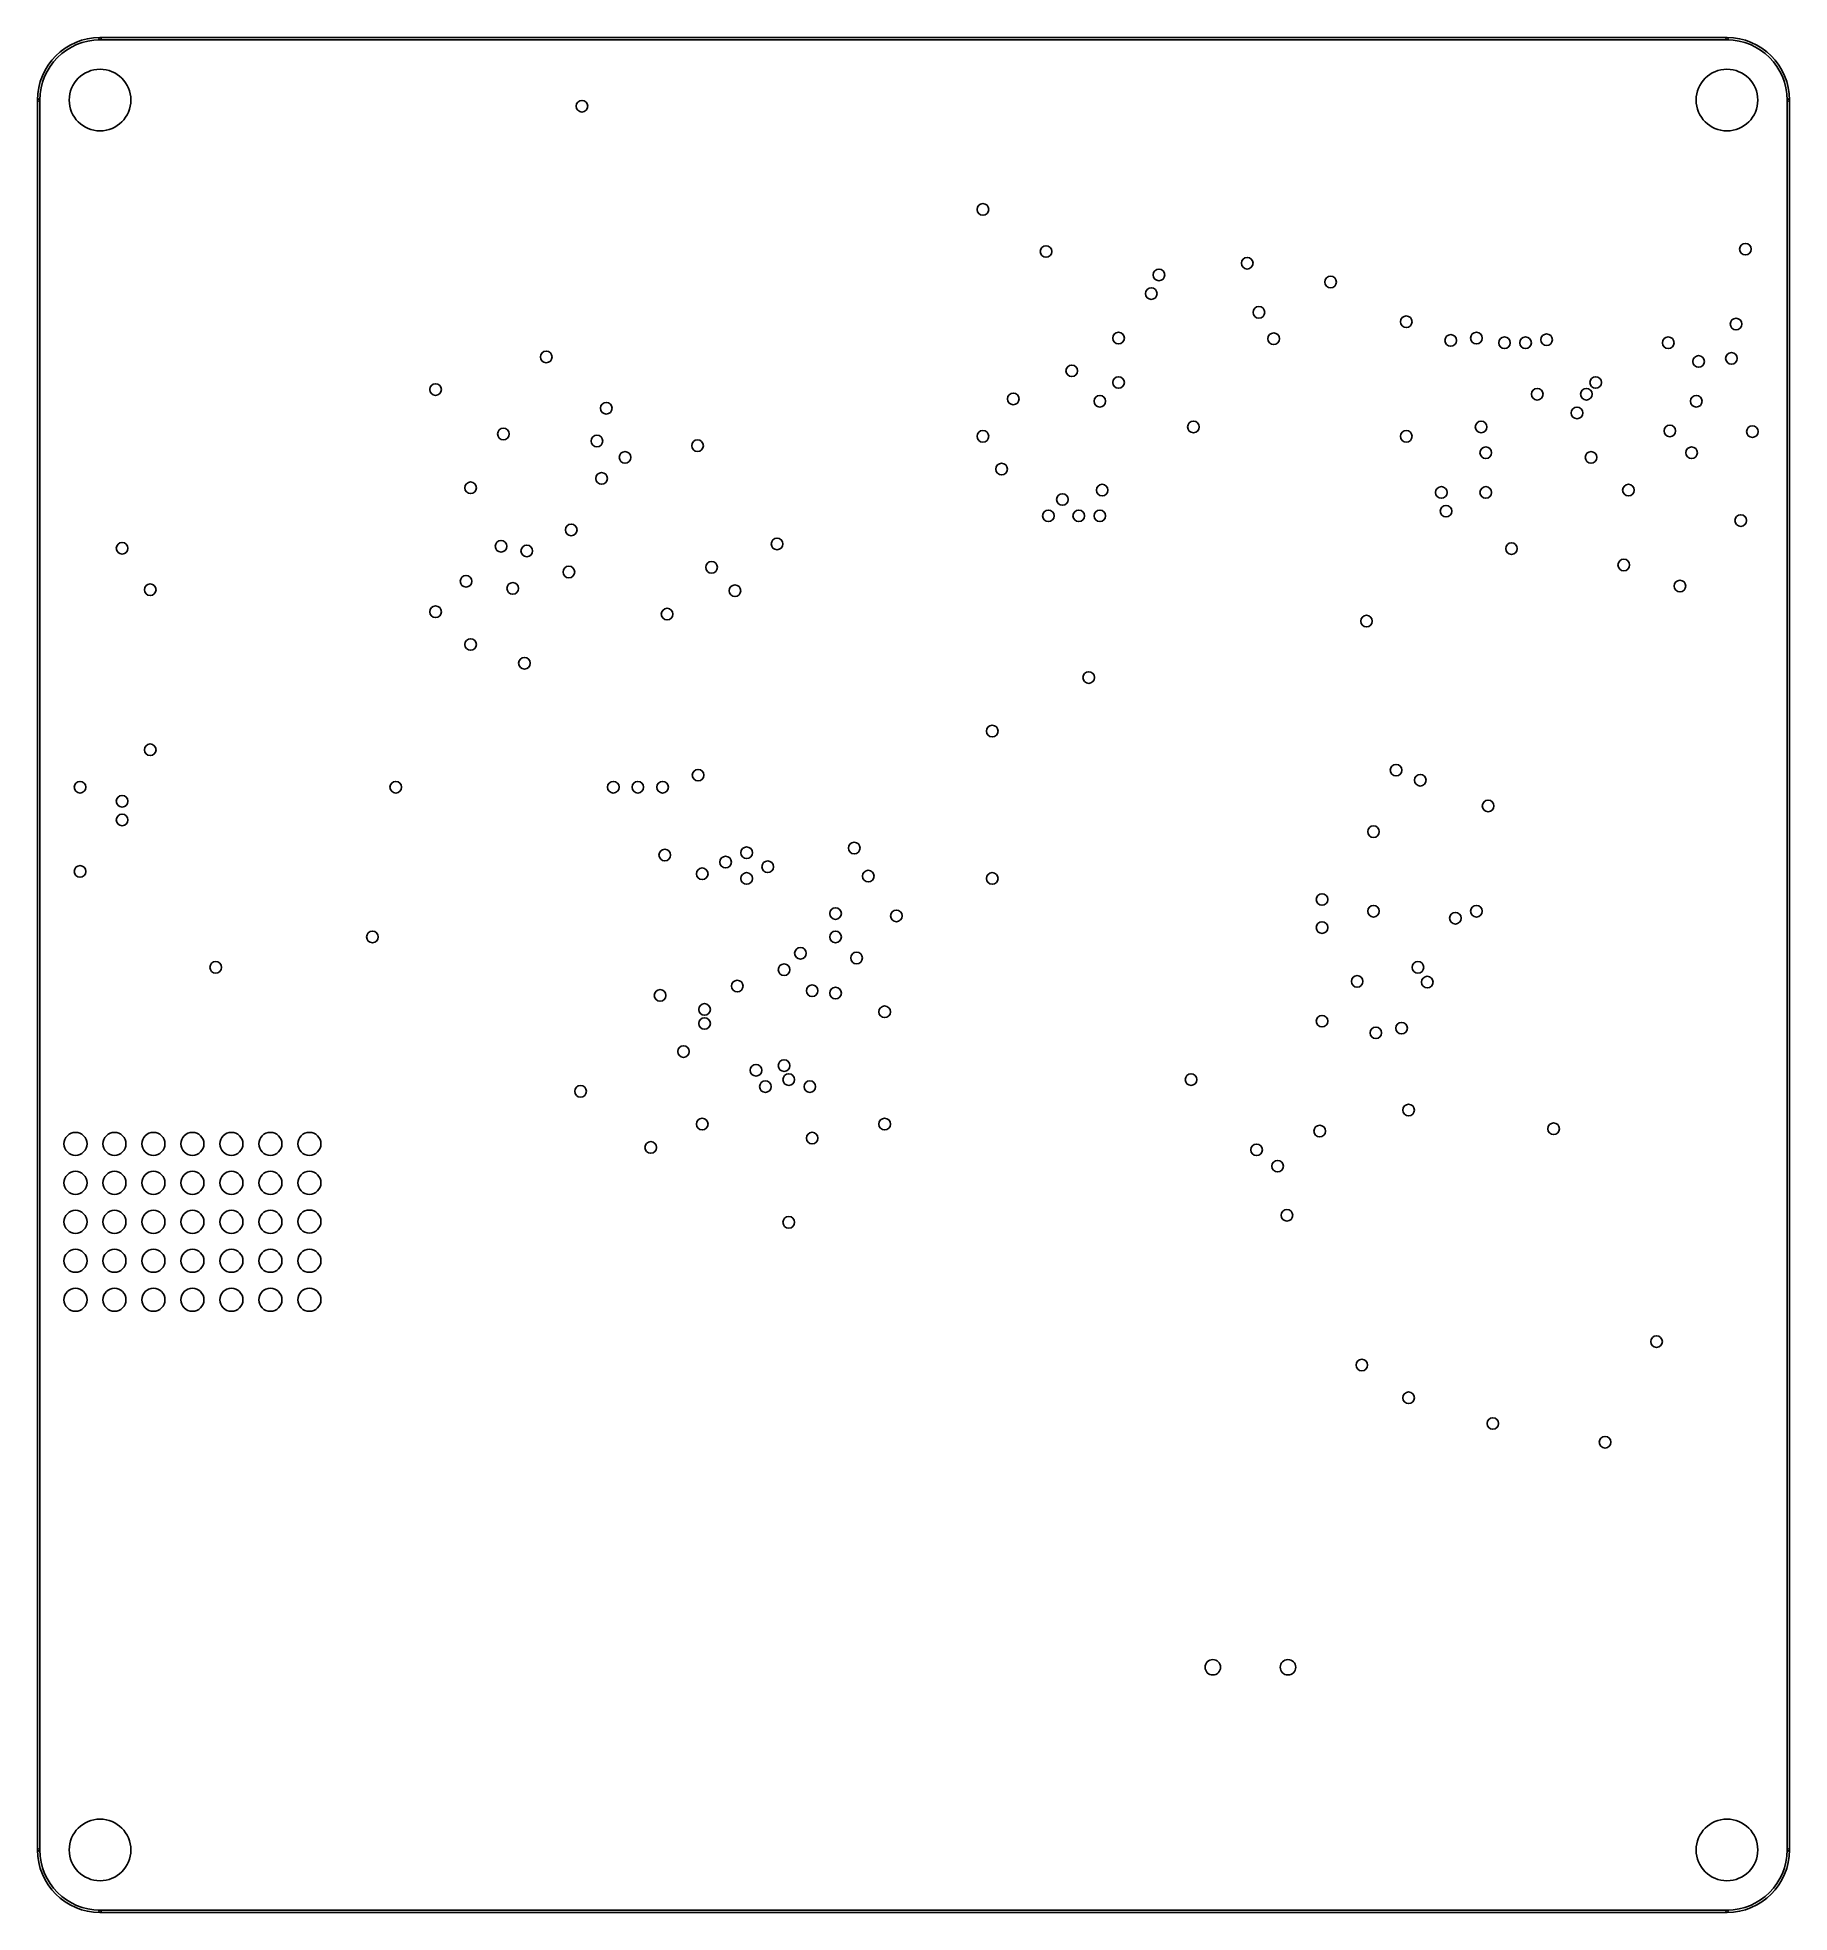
# Model space of a CAD drawing. Extents: x -3 to 111, y -33 to 89.
import ezdxf

# ---------------------------------------------------------------- set-up
doc = ezdxf.new("R2010")
doc.units = 0
doc.layers.add('18', color=110, linetype='CONTINUOUS')
doc.layers.add('20', color=31, linetype='CONTINUOUS')

# ---------------------------------------------------------------- blocks, each defined once
blk = doc.blocks.new('ROUNDV')
blk.add_circle((0, 0), 0.5)

msp = doc.modelspace()

# ---------------------------------------------------------------- linework, layer by layer
at = {"layer": '20'}
for points in [[(1, 88.9238, 1), (1, 89.0762, 0.4142), (-3.0762, 85, 1), (-2.9238, 85, -0.4142)], [(1, 88.9238), (107, 88.9238, 1), (107, 89.0762), (1, 89.0762, 1)], [(110.9238, 85, 1), (111.0762, 85, 0.4142), (107, 89.0762, 1), (107, 88.9238, -0.4142)], [(-2.9238, -29), (-2.9238, 85, 1), (-3.0762, 85), (-3.0762, -29, 1)], [(110.9238, 85), (110.9238, -29, 1), (111.0762, -29), (111.0762, 85, 1)], [(-2.9238, -29, 1), (-3.0762, -29, 0.4142), (1, -33.0762, 1), (1, -32.9238, -0.4142)], [(107, -32.9238, 1), (107, -33.0762, 0.4142), (111.0762, -29, 1), (110.9238, -29, -0.4142)], [(107, -32.9238), (1, -32.9238, 1), (1, -33.0762), (107, -33.0762, 1)]]:
    msp.add_lwpolyline(points, format="xyb", close=True, dxfattribs=at)

# ---------------------------------------------------------------- block references
at = {"layer": '18'}
for p, xscale, yscale in [((1, 85), 4.016, 4.016), ((1, 85), 4.016, 4.016), ((107, 85), 4.016, 4.016), ((107, 85), 4.016, 4.016), ((32.4, 84.6), 0.7564, 0.7564), ((32.4, 84.6), 0.7564, 0.7564), ((58.5216, 77.8764), 0.7564, 0.7564), ((58.5216, 77.8764), 0.7564, 0.7564), ((62.6364, 75.1332), 0.7564, 0.7564), ((62.6364, 75.1332), 0.7564, 0.7564), ((75.7428, 74.3712), 0.7564, 0.7564), ((75.7428, 74.3712), 0.7564, 0.7564), ((108.204, 75.2856), 0.7564, 0.7564), ((108.204, 75.2856), 0.7564, 0.7564), ((69.9944, 73.6092), 0.7564, 0.7564), ((69.9944, 73.6092), 0.7564, 0.7564), ((81.1768, 73.1472), 0.7564, 0.7564), ((81.1768, 73.1472), 0.7564, 0.7564), ((69.4944, 72.39), 0.7564, 0.7564), ((69.4944, 72.39), 0.7564, 0.7564), ((76.5048, 71.1708), 0.7564, 0.7564), ((76.5048, 71.1708), 0.7564, 0.7564), ((86.106, 70.5612), 0.7564, 0.7564), ((86.106, 70.5612), 0.7564, 0.7564), ((67.3608, 69.4944), 0.7564, 0.7564), ((67.3608, 69.4944), 0.7564, 0.7564), ((77.4668, 69.4516), 0.7564, 0.7564), ((77.4668, 69.4516), 0.7564, 0.7564), ((89.0016, 69.342), 0.7564, 0.7564), ((89.0016, 69.342), 0.7564, 0.7564), ((90.678, 69.4944), 0.7564, 0.7564), ((90.678, 69.4944), 0.7564, 0.7564), ((95.25, 69.3896), 0.7564, 0.7564), ((95.25, 69.3896), 0.7564, 0.7564), ((107.5944, 70.4088), 0.7564, 0.7564), ((107.5944, 70.4088), 0.7564, 0.7564), ((30.0704, 68.2656), 0.7564, 0.7564), ((30.0704, 68.2656), 0.7564, 0.7564), ((92.5068, 69.1896), 0.7564, 0.7564), ((92.5068, 69.1896), 0.7564, 0.7564), ((93.8784, 69.1896), 0.7564, 0.7564), ((93.8784, 69.1896), 0.7564, 0.7564), ((103.1748, 69.1896), 0.7564, 0.7564), ((103.1748, 69.1896), 0.7564, 0.7564), ((107.2944, 68.1704), 0.7564, 0.7564), ((107.2944, 68.1704), 0.7564, 0.7564), ((64.3128, 67.3608), 0.7564, 0.7564), ((64.3128, 67.3608), 0.7564, 0.7564), ((105.156, 67.9704), 0.7564, 0.7564), ((105.156, 67.9704), 0.7564, 0.7564), ((22.86, 66.1416), 0.7564, 0.7564), ((22.86, 66.1416), 0.7564, 0.7564), ((67.3608, 66.5988), 0.7564, 0.7564), ((67.3608, 66.5988), 0.7564, 0.7564), ((94.6404, 65.8368), 0.7564, 0.7564), ((94.6404, 65.8368), 0.7564, 0.7564), ((97.8408, 65.8368), 0.7564, 0.7564), ((97.8408, 65.8368), 0.7564, 0.7564), ((98.4504, 66.5988), 0.7564, 0.7564), ((98.4504, 66.5988), 0.7564, 0.7564), ((33.9852, 64.9224), 0.7564, 0.7564), ((33.9852, 64.9224), 0.7564, 0.7564), ((60.5028, 65.532), 0.7564, 0.7564), ((60.5028, 65.532), 0.7564, 0.7564), ((66.1416, 65.3796), 0.7564, 0.7564), ((66.1416, 65.3796), 0.7564, 0.7564), ((97.2312, 64.6176), 0.7564, 0.7564), ((97.2312, 64.6176), 0.7564, 0.7564), ((105.0036, 65.3796), 0.7564, 0.7564), ((105.0036, 65.3796), 0.7564, 0.7564), ((27.2796, 63.246), 0.7564, 0.7564), ((27.2796, 63.246), 0.7564, 0.7564), ((72.2376, 63.7032), 0.7564, 0.7564), ((72.2376, 63.7032), 0.7564, 0.7564), ((90.9828, 63.7032), 0.7564, 0.7564), ((90.9828, 63.7032), 0.7564, 0.7564), ((103.2796, 63.446), 0.7564, 0.7564), ((103.2796, 63.446), 0.7564, 0.7564), ((108.6564, 63.3984), 0.7564, 0.7564), ((108.6564, 63.3984), 0.7564, 0.7564), ((33.3756, 62.7888), 0.7564, 0.7564), ((33.3756, 62.7888), 0.7564, 0.7564), ((39.9288, 62.484), 0.7564, 0.7564), ((39.9288, 62.484), 0.7564, 0.7564), ((58.5216, 63.0936), 0.7564, 0.7564), ((58.5216, 63.0936), 0.7564, 0.7564), ((86.106, 63.0936), 0.7564, 0.7564), ((86.106, 63.0936), 0.7564, 0.7564), ((91.2876, 62.0268), 0.7564, 0.7564), ((91.2876, 62.0268), 0.7564, 0.7564), ((104.6988, 62.0268), 0.7564, 0.7564), ((104.6988, 62.0268), 0.7564, 0.7564), ((35.2044, 61.722), 0.7564, 0.7564), ((35.2044, 61.722), 0.7564, 0.7564), ((59.7408, 60.96), 0.7564, 0.7564), ((59.7408, 60.96), 0.7564, 0.7564), ((98.1456, 61.722), 0.7564, 0.7564), ((98.1456, 61.722), 0.7564, 0.7564), ((25.146, 59.7408), 0.7564, 0.7564), ((25.146, 59.7408), 0.7564, 0.7564), ((33.6804, 60.3504), 0.7564, 0.7564), ((33.6804, 60.3504), 0.7564, 0.7564), ((66.294, 59.5884), 0.7564, 0.7564), ((66.294, 59.5884), 0.7564, 0.7564), ((100.584, 59.5884), 0.7564, 0.7564), ((100.584, 59.5884), 0.7564, 0.7564), ((63.7032, 58.9788), 0.7564, 0.7564), ((63.7032, 58.9788), 0.7564, 0.7564), ((88.392, 59.436), 0.7564, 0.7564), ((88.392, 59.436), 0.7564, 0.7564), ((91.2876, 59.436), 0.7564, 0.7564), ((91.2876, 59.436), 0.7564, 0.7564), ((62.7888, 57.912), 0.7564, 0.7564), ((62.7888, 57.912), 0.7564, 0.7564), ((64.77, 57.912), 0.7564, 0.7564), ((64.77, 57.912), 0.7564, 0.7564), ((66.1416, 57.912), 0.7564, 0.7564), ((66.1416, 57.912), 0.7564, 0.7564), ((88.6968, 58.2168), 0.7564, 0.7564), ((88.6968, 58.2168), 0.7564, 0.7564), ((107.8992, 57.6072), 0.7564, 0.7564), ((107.8992, 57.6072), 0.7564, 0.7564), ((27.1272, 55.9308), 0.7564, 0.7564), ((27.1272, 55.9308), 0.7564, 0.7564), ((31.6992, 56.9976), 0.7564, 0.7564), ((31.6992, 56.9976), 0.7564, 0.7564), ((45.1104, 56.0832), 0.7564, 0.7564), ((45.1104, 56.0832), 0.7564, 0.7564), ((2.4384, 55.8), 0.7564, 0.7564), ((2.4384, 55.8), 0.7564, 0.7564), ((28.8036, 55.626), 0.7564, 0.7564), ((28.8036, 55.626), 0.7564, 0.7564), ((92.964, 55.7784), 0.7564, 0.7564), ((92.964, 55.7784), 0.7564, 0.7564), ((100.2792, 54.7116), 0.7564, 0.7564), ((100.2792, 54.7116), 0.7564, 0.7564), ((24.846, 53.6496), 0.7564, 0.7564), ((24.846, 53.6496), 0.7564, 0.7564), ((31.5468, 54.2544), 0.7564, 0.7564), ((31.5468, 54.2544), 0.7564, 0.7564), ((40.8432, 54.5592), 0.7564, 0.7564), ((40.8432, 54.5592), 0.7564, 0.7564), ((4.2672, 53.1), 0.7564, 0.7564), ((4.2672, 53.1), 0.7564, 0.7564), ((27.8892, 53.1876), 0.7564, 0.7564), ((27.8892, 53.1876), 0.7564, 0.7564), ((42.3672, 53.0352), 0.7564, 0.7564), ((42.3672, 53.0352), 0.7564, 0.7564), ((103.9368, 53.34), 0.7564, 0.7564), ((103.9368, 53.34), 0.7564, 0.7564), ((22.86, 51.6636), 0.7564, 0.7564), ((22.86, 51.6636), 0.7564, 0.7564), ((37.9476, 51.5112), 0.7564, 0.7564), ((37.9476, 51.5112), 0.7564, 0.7564), ((83.5152, 51.054), 0.7564, 0.7564), ((83.5152, 51.054), 0.7564, 0.7564), ((25.146, 49.53), 0.7564, 0.7564), ((25.146, 49.53), 0.7564, 0.7564), ((28.6512, 48.3108), 0.7564, 0.7564), ((28.6512, 48.3108), 0.7564, 0.7564), ((65.4176, 47.3776), 0.7564, 0.7564), ((65.4176, 47.3776), 0.7564, 0.7564), ((59.1312, 43.8912), 0.7564, 0.7564), ((59.1312, 43.8912), 0.7564, 0.7564), ((4.2672, 42.672), 0.7564, 0.7564), ((4.2672, 42.672), 0.7564, 0.7564), ((85.444, 41.3432), 0.7564, 0.7564), ((85.444, 41.3432), 0.7564, 0.7564), ((-0.3048, 40.2336), 0.7564, 0.7564), ((-0.3048, 40.2336), 0.7564, 0.7564), ((20.2692, 40.2336), 0.7564, 0.7564), ((20.2692, 40.2336), 0.7564, 0.7564), ((34.4424, 40.2336), 0.7564, 0.7564), ((34.4424, 40.2336), 0.7564, 0.7564), ((36.038, 40.2336), 0.7564, 0.7564), ((36.038, 40.2336), 0.7564, 0.7564), ((37.6524, 40.2336), 0.7564, 0.7564), ((37.6524, 40.2336), 0.7564, 0.7564), ((39.9668, 41.0192), 0.7564, 0.7564), ((39.9668, 41.0192), 0.7564, 0.7564), ((87.0204, 40.6908), 0.7564, 0.7564), ((87.0204, 40.6908), 0.7564, 0.7564), ((2.4384, 39.3192), 0.7564, 0.7564), ((2.4384, 39.3192), 0.7564, 0.7564), ((91.44, 39.0144), 0.7564, 0.7564), ((91.44, 39.0144), 0.7564, 0.7564), ((2.4384, 38.1), 0.7564, 0.7564), ((2.4384, 38.1), 0.7564, 0.7564), ((50.1396, 36.2712), 0.7564, 0.7564), ((50.1396, 36.2712), 0.7564, 0.7564), ((83.9724, 37.338), 0.7564, 0.7564), ((83.9724, 37.338), 0.7564, 0.7564), ((37.7952, 35.814), 0.7564, 0.7564), ((37.7952, 35.814), 0.7564, 0.7564), ((41.7576, 35.3568), 0.7564, 0.7564), ((41.7576, 35.3568), 0.7564, 0.7564), ((43.1292, 35.9664), 0.7564, 0.7564), ((43.1292, 35.9664), 0.7564, 0.7564), ((44.5008, 35.052), 0.7564, 0.7564), ((44.5008, 35.052), 0.7564, 0.7564), ((-0.3048, 34.7472), 0.7564, 0.7564), ((-0.3048, 34.7472), 0.7564, 0.7564), ((40.2336, 34.5948), 0.7564, 0.7564), ((40.2336, 34.5948), 0.7564, 0.7564), ((43.1292, 34.29), 0.7564, 0.7564), ((43.1292, 34.29), 0.7564, 0.7564), ((51.054, 34.4424), 0.7564, 0.7564), ((51.054, 34.4424), 0.7564, 0.7564), ((59.1312, 34.29), 0.7564, 0.7564), ((59.1312, 34.29), 0.7564, 0.7564), ((80.6196, 32.9184), 0.7564, 0.7564), ((80.6196, 32.9184), 0.7564, 0.7564), ((48.9204, 32.004), 0.7564, 0.7564), ((48.9204, 32.004), 0.7564, 0.7564), ((52.8828, 31.8516), 0.7564, 0.7564), ((52.8828, 31.8516), 0.7564, 0.7564), ((83.9724, 32.1564), 0.7564, 0.7564), ((83.9724, 32.1564), 0.7564, 0.7564), ((89.3064, 31.6992), 0.7564, 0.7564), ((89.3064, 31.6992), 0.7564, 0.7564), ((90.678, 32.1564), 0.7564, 0.7564), ((90.678, 32.1564), 0.7564, 0.7564), ((18.7452, 30.48), 0.7564, 0.7564), ((18.7452, 30.48), 0.7564, 0.7564), ((48.9204, 30.48), 0.7564, 0.7564), ((48.9204, 30.48), 0.7564, 0.7564), ((80.6196, 31.0896), 0.7564, 0.7564), ((80.6196, 31.0896), 0.7564, 0.7564), ((46.6344, 29.4132), 0.7564, 0.7564), ((46.6344, 29.4132), 0.7564, 0.7564), ((50.292, 29.1084), 0.7564, 0.7564), ((50.292, 29.1084), 0.7564, 0.7564), ((8.5344, 28.4988), 0.7564, 0.7564), ((8.5344, 28.4988), 0.7564, 0.7564), ((45.5676, 28.3464), 0.7564, 0.7564), ((45.5676, 28.3464), 0.7564, 0.7564), ((86.868, 28.4988), 0.7564, 0.7564), ((86.868, 28.4988), 0.7564, 0.7564), ((37.4904, 26.67), 0.7564, 0.7564), ((37.4904, 26.67), 0.7564, 0.7564), ((42.5196, 27.2796), 0.7564, 0.7564), ((42.5196, 27.2796), 0.7564, 0.7564), ((47.3964, 26.9748), 0.7564, 0.7564), ((47.3964, 26.9748), 0.7564, 0.7564), ((48.9204, 26.8224), 0.7564, 0.7564), ((48.9204, 26.8224), 0.7564, 0.7564), ((82.9056, 27.5844), 0.7564, 0.7564), ((82.9056, 27.5844), 0.7564, 0.7564), ((87.4776, 27.5368), 0.7564, 0.7564), ((87.4776, 27.5368), 0.7564, 0.7564), ((40.386, 25.7556), 0.7564, 0.7564), ((40.386, 25.7556), 0.7564, 0.7564), ((52.1208, 25.6032), 0.7564, 0.7564), ((52.1208, 25.6032), 0.7564, 0.7564), ((40.386, 24.8412), 0.7564, 0.7564), ((40.386, 24.8412), 0.7564, 0.7564), ((80.6196, 24.9936), 0.7564, 0.7564), ((80.6196, 24.9936), 0.7564, 0.7564), ((84.1248, 24.2316), 0.7564, 0.7564), ((84.1248, 24.2316), 0.7564, 0.7564), ((85.8012, 24.5364), 0.7564, 0.7564), ((85.8012, 24.5364), 0.7564, 0.7564), ((39.0144, 23.0124), 0.7564, 0.7564), ((39.0144, 23.0124), 0.7564, 0.7564), ((43.7388, 21.7932), 0.7564, 0.7564), ((43.7388, 21.7932), 0.7564, 0.7564), ((45.5676, 22.098), 0.7564, 0.7564), ((45.5676, 22.098), 0.7564, 0.7564), ((32.3088, 20.4216), 0.7564, 0.7564), ((32.3088, 20.4216), 0.7564, 0.7564), ((44.3484, 20.7264), 0.7564, 0.7564), ((44.3484, 20.7264), 0.7564, 0.7564), ((45.8724, 21.1836), 0.7564, 0.7564), ((45.8724, 21.1836), 0.7564, 0.7564), ((47.244, 20.7264), 0.7564, 0.7564), ((47.244, 20.7264), 0.7564, 0.7564), ((72.0852, 21.1836), 0.7564, 0.7564), ((72.0852, 21.1836), 0.7564, 0.7564), ((86.2584, 19.2024), 0.7564, 0.7564), ((86.2584, 19.2024), 0.7564, 0.7564), ((40.2336, 18.288), 0.7564, 0.7564), ((40.2336, 18.288), 0.7564, 0.7564), ((52.1208, 18.288), 0.7564, 0.7564), ((52.1208, 18.288), 0.7564, 0.7564), ((95.7072, 17.9832), 0.7564, 0.7564), ((95.7072, 17.9832), 0.7564, 0.7564), ((-0.6, 17), 1.5, 1.5), ((-0.6, 17), 1.5, 1.5), ((1.94, 17), 1.5, 1.5), ((1.94, 17), 1.5, 1.5), ((4.48, 17), 1.5, 1.5), ((4.48, 17), 1.5, 1.5), ((7.02, 17), 1.5, 1.5), ((7.02, 17), 1.5, 1.5), ((9.56, 17), 1.5, 1.5), ((9.56, 17), 1.5, 1.5), ((12.1, 17), 1.5, 1.5), ((12.1, 17), 1.5, 1.5), ((14.64, 17), 1.5, 1.5), ((14.64, 17), 1.5, 1.5), ((36.8808, 16.764), 0.7564, 0.7564), ((36.8808, 16.764), 0.7564, 0.7564), ((47.3964, 17.3736), 0.7564, 0.7564), ((47.3964, 17.3736), 0.7564, 0.7564), ((80.4672, 17.8308), 0.7564, 0.7564), ((80.4672, 17.8308), 0.7564, 0.7564), ((76.3524, 16.6116), 0.7564, 0.7564), ((76.3524, 16.6116), 0.7564, 0.7564), ((77.724, 15.5448), 0.7564, 0.7564), ((77.724, 15.5448), 0.7564, 0.7564), ((-0.6, 14.46), 1.5, 1.5), ((-0.6, 14.46), 1.5, 1.5), ((1.94, 14.46), 1.5, 1.5), ((1.94, 14.46), 1.5, 1.5), ((4.48, 14.46), 1.5, 1.5), ((4.48, 14.46), 1.5, 1.5), ((7.02, 14.46), 1.5, 1.5), ((7.02, 14.46), 1.5, 1.5), ((9.56, 14.46), 1.5, 1.5), ((9.56, 14.46), 1.5, 1.5), ((12.1, 14.46), 1.5, 1.5), ((12.1, 14.46), 1.5, 1.5), ((14.64, 14.46), 1.5, 1.5), ((14.64, 14.46), 1.5, 1.5), ((-0.6, 11.92), 1.5, 1.5), ((-0.6, 11.92), 1.5, 1.5), ((1.94, 11.92), 1.5, 1.5), ((1.94, 11.92), 1.5, 1.5), ((4.48, 11.92), 1.5, 1.5), ((4.48, 11.92), 1.5, 1.5), ((7.02, 11.92), 1.5, 1.5), ((7.02, 11.92), 1.5, 1.5), ((9.56, 11.92), 1.5, 1.5), ((9.56, 11.92), 1.5, 1.5), ((12.1, 11.92), 1.5, 1.5), ((12.1, 11.92), 1.5, 1.5), ((14.64, 11.94), 1.5, 1.5), ((14.64, 11.94), 1.5, 1.5), ((45.8724, 11.8872), 0.7564, 0.7564), ((45.8724, 11.8872), 0.7564, 0.7564), ((78.3336, 12.3444), 0.7564, 0.7564), ((78.3336, 12.3444), 0.7564, 0.7564), ((-0.6, 9.38), 1.5, 1.5), ((-0.6, 9.38), 1.5, 1.5), ((1.94, 9.38), 1.5, 1.5), ((1.94, 9.38), 1.5, 1.5), ((4.48, 9.38), 1.5, 1.5), ((4.48, 9.38), 1.5, 1.5), ((7.02, 9.38), 1.5, 1.5), ((7.02, 9.38), 1.5, 1.5), ((9.56, 9.38), 1.5, 1.5), ((9.56, 9.38), 1.5, 1.5), ((12.1, 9.38), 1.5, 1.5), ((12.1, 9.38), 1.5, 1.5), ((14.64, 9.38), 1.5, 1.5), ((14.64, 9.38), 1.5, 1.5), ((-0.6, 6.84), 1.5, 1.5), ((-0.6, 6.84), 1.5, 1.5), ((1.94, 6.84), 1.5, 1.5), ((1.94, 6.84), 1.5, 1.5), ((4.48, 6.84), 1.5, 1.5), ((4.48, 6.84), 1.5, 1.5), ((7.02, 6.84), 1.5, 1.5), ((7.02, 6.84), 1.5, 1.5), ((9.56, 6.84), 1.5, 1.5), ((9.56, 6.84), 1.5, 1.5), ((12.1, 6.84), 1.5, 1.5), ((12.1, 6.84), 1.5, 1.5), ((14.64, 6.84), 1.5, 1.5), ((14.64, 6.84), 1.5, 1.5), ((102.4128, 4.1148), 0.7564, 0.7564), ((102.4128, 4.1148), 0.7564, 0.7564), ((83.2104, 2.5908), 0.7564, 0.7564), ((83.2104, 2.5908), 0.7564, 0.7564), ((86.2584, 0.4572), 0.7564, 0.7564), ((86.2584, 0.4572), 0.7564, 0.7564), ((91.7448, -1.2192), 0.7564, 0.7564), ((91.7448, -1.2192), 0.7564, 0.7564), ((99.06, -2.4384), 0.7564, 0.7564), ((99.06, -2.4384), 0.7564, 0.7564), ((73.5, -17.1), 1.0064, 1.0064), ((73.5, -17.1), 1.0064, 1.0064), ((78.4, -17.1), 1.0064, 1.0064), ((78.4, -17.1), 1.0064, 1.0064), ((1, -29), 4.016, 4.016), ((1, -29), 4.016, 4.016), ((107, -29), 4.016, 4.016), ((107, -29), 4.016, 4.016)]:
    msp.add_blockref('ROUNDV', p, dxfattribs=dict(at, xscale=xscale, yscale=yscale))

doc.saveas('drawing.dxf')
